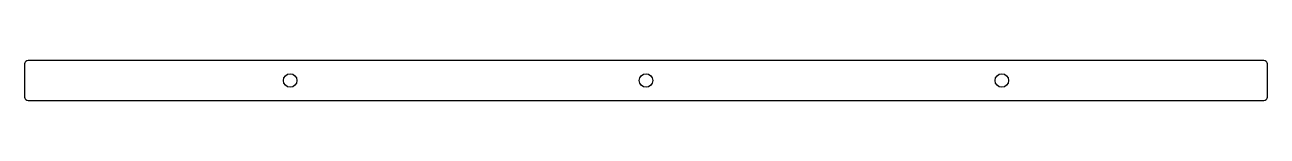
# Model space of a CAD drawing. Header units: millimetres. Extents: x 12 to 379, y -24 to -12.
import ezdxf

# ---------------------------------------------------------------- set-up
doc = ezdxf.new("R2010")
doc.units = ezdxf.units.MM
doc.layers.get('0').update_dxf_attribs({"linetype": 'CONTINUOUS'})

msp = doc.modelspace()

# ---------------------------------------------------------------- linework, layer by layer
msp.add_lwpolyline([(12.7625, -23.503125, -0.4142135624), (11.7625, -22.503125), (11.7625, -12.503125, -0.4142135624), (12.7625, -11.503125), (377.7625, -11.503125, -0.4142135624), (378.7625, -12.503125), (378.7625, -22.503125, -0.4142135624), (377.7625, -23.503125)], format="xyb", close=True)
for centre in [(90.13125, -17.503125), (195.2625, -17.503125), (300.39375, -17.503125)]:
    msp.add_circle(centre, 2)

doc.saveas('drawing.dxf')
